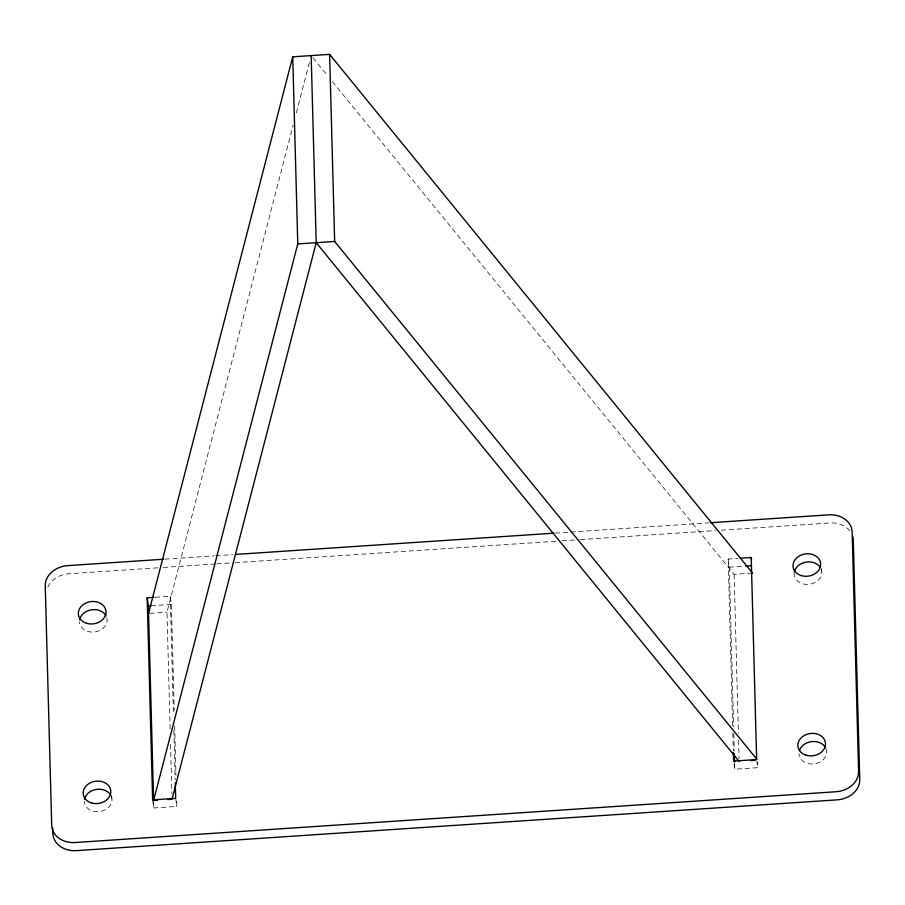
<?xml version="1.0" encoding="UTF-8"?>
<svg xmlns="http://www.w3.org/2000/svg" width="905" height="905" viewBox="0 0 905 905"><rect width="100%" height="100%" fill="white"/><g stroke="black" fill="none" stroke-linecap="round" stroke-linejoin="round"><path stroke-width="0.68" stroke-dasharray="4.53 3.39" d="M170.14 728.944L166.995 612.187L293.152 125.173M296.331 112.887L310.11 59.685M165.015 559.143L214.327 555.851M215.729 555.749L232.642 554.629M555.274 533.09L569.358 532.151M570.772 532.05L708.841 522.841M157.719 567.82L68.961 573.747A23.145 18.677 -8.1 0 0 47.841 586.994M163.353 567.446L215.481 563.962M216.883 563.872L233.795 562.74M235.198 562.65L556.428 541.213M562.062 540.828L578.962 539.708M580.376 539.606L715.629 530.579M721.262 530.206L829.749 522.966A23.145 18.677 -8.1 0 1 850.847 532.242M155.332 597.266L170.242 596.271L171.407 604.393L174.258 710.368M732.643 725.765L728.163 559.03L737.654 558.396M151.056 605.75L171.407 604.393M728.163 559.03L729.317 567.152L744.227 566.157M149.868 613.33L166.995 612.187M332.316 81.529L734.125 574.324L752.564 573.091M152.628 799.873L153.782 807.984L176.837 806.446L176.656 799.387M733.989 763.797L734.758 769.205L757.813 767.666L757.655 762.021M312.938 57.75L327.915 76.122M821.367 568.51L821.751 571.213M756.84 760.901L757.813 767.666M175.683 798.334L176.837 806.446M111.519 795.823L111.903 798.527M734.125 574.324L738.401 733.288M738.593 740.313L739.091 758.605M729.317 567.152L733.616 726.817M733.808 733.887L734.26 750.845M734.6 763.56L734.758 769.205M732.835 732.835L733.333 751.195M174.676 725.912L176 775.359M170.242 596.271L173.443 714.961M173.862 730.505L175.197 779.963M170.547 744.408L171.882 793.651M153.635 802.339L153.782 807.984M821.22 569.166A13.88 11.199 -8.1 0 1 809.602 584.234A13.88 11.199 -8.1 0 1 794.194 573.057M826.05 748.774A13.88 11.199 -8.1 0 1 815.054 763.741A13.88 11.199 -8.1 0 1 799.002 753.673M111.372 796.479A13.88 11.199 -8.1 0 1 100.376 811.446A13.88 11.199 -8.1 0 1 84.323 801.378M106.869 617.9A13.88 11.199 -8.1 0 1 94.889 631.939A13.88 11.199 -8.1 0 1 79.482 621.769"/><path stroke-width="1.36" d="M148.544 613.42L292.734 56.823L329.612 54.368L752.564 573.091M292.734 56.823L297.768 243.909L153.59 800.506L157.538 800.235M311.173 55.59L316.207 242.687L172.029 799.273L168.081 799.534M297.768 243.909L334.658 241.454L756.727 759.103M163.601 559.233L67.796 565.625A23.145 18.677 -8.1 0 0 45.25 585.874L51.698 825.349A23.145 18.677 -8.1 0 0 75.251 842.521L836.039 791.739A23.145 18.677 -8.1 0 0 858.596 771.49L852.148 532.016A23.145 18.677 -8.1 0 0 828.584 514.843L710.244 522.739M235.458 554.437L553.86 533.181M175.265 782.791L175.683 798.334L152.628 799.873L147.187 597.809L153.974 597.357M740.369 558.215L751.218 557.491L751.603 560.206M147.187 597.809L148.352 605.931L151.056 605.75M745.584 566.066L751.014 565.704M751.014 760.63L754.974 760.358M316.207 242.687L739.159 761.422M751.218 557.491L756.648 759.555L733.593 761.094L733.367 752.609M734.34 753.661L734.566 762.146M329.612 54.368L334.658 241.454M148.352 605.931L153.601 800.925M52.705 827.837L52.852 833.471A23.145 18.677 -8.1 0 0 76.416 850.632L837.204 799.85A23.145 18.677 -8.1 0 0 859.75 779.612L853.302 540.138A23.145 18.677 -8.1 0 0 852.601 535.964M794.341 572.005A13.88 11.199 -8.1 0 1 805.676 562.175A13.88 11.199 -8.1 0 1 820.145 567.175M799.454 750.55A13.88 11.199 -8.1 0 1 811.853 741.58A13.88 11.199 -8.1 0 1 825.586 747.756M84.493 799.319A13.88 11.199 -8.1 0 1 96.518 789.375A13.88 11.199 -8.1 0 1 110.908 795.461M79.663 619.71A13.88 11.199 -8.1 0 1 91.677 609.766A13.88 11.199 -8.1 0 1 106.066 615.864M801.31 575.603A13.88 11.199 -8.1 0 0 820.597 563.102A13.88 11.199 -8.1 0 0 798.629 556.383A13.88 11.199 -8.1 0 0 801.31 575.603M806.14 755.211A13.88 11.199 -8.1 0 0 825.428 742.7A13.88 11.199 -8.1 0 0 803.47 735.991A13.88 11.199 -8.1 0 0 806.14 755.211M91.462 802.916A13.88 11.199 -8.1 0 0 110.749 790.404A13.88 11.199 -8.1 0 0 88.792 783.696A13.88 11.199 -8.1 0 0 91.462 802.916M86.631 623.307A13.88 11.199 -8.1 0 0 105.919 610.807A13.88 11.199 -8.1 0 0 83.95 604.088A13.88 11.199 -8.1 0 0 86.631 623.307"/></g></svg>
